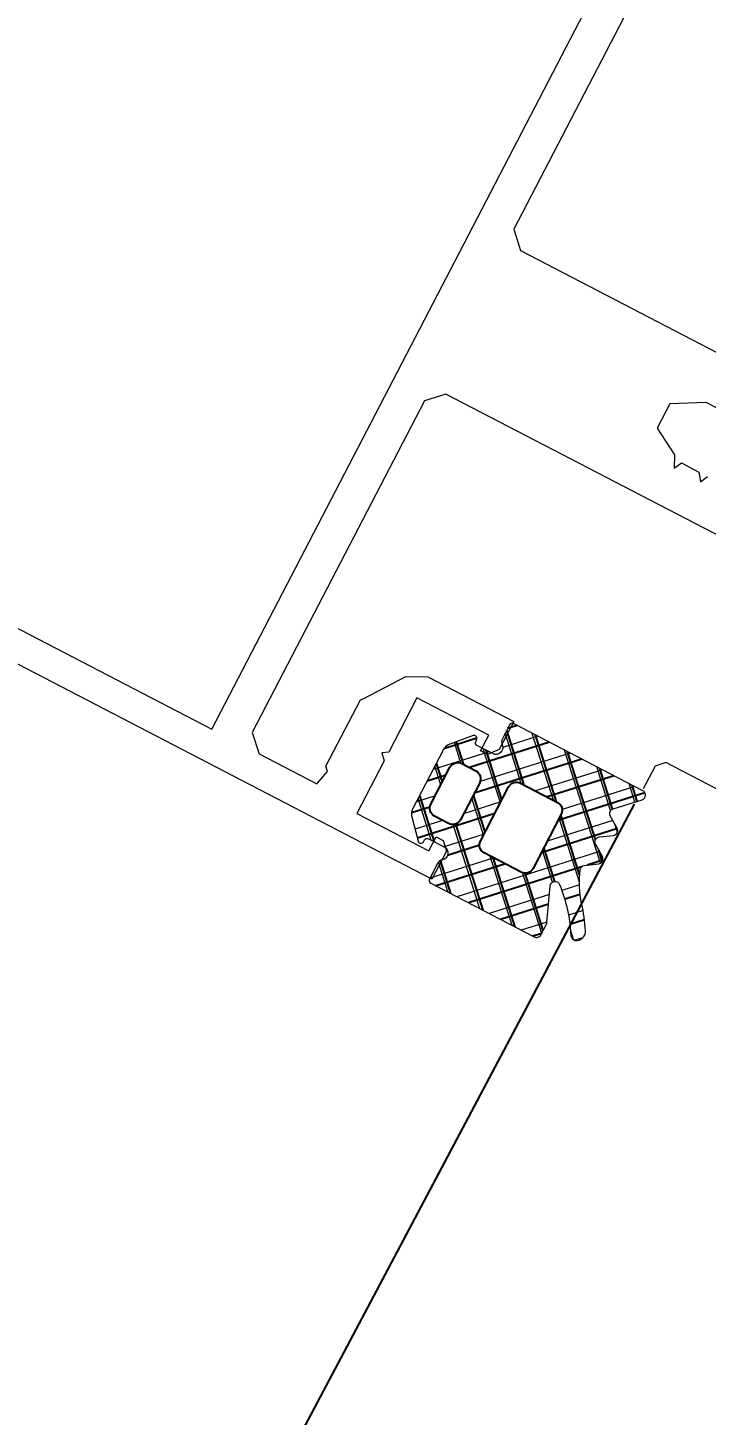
# Model space of a CAD drawing. Header units: millimetres. Extents: x -8417289 to 9420486, y 0 to 166066.
# Drawn here: x -188264.1 to -188222.2, y 112172 to 112257.7 of the extents above; entities that cross this region are included whole.
import ezdxf
from ezdxf import colors
from ezdxf.entities.mleader import LeaderData, LeaderLine
from ezdxf.math import Vec2, Vec3

# ---------------------------------------------------------------- set-up
doc = ezdxf.new("R2010")
doc.units = ezdxf.units.MM
doc.header["$MEASUREMENT"] = 0
doc.layers.get('0').update_dxf_attribs({"color": 250, "lineweight": 9})
for name, color, linetype, lineweight in [('_АР ТЕКСТ', 250, 'Continuous', 25), ('АР_Перегородки витражные', 152, 'Continuous', 13), ('АР_Подоконники', 163, 'Continuous', 9), ('АР_Размеры дверей', 15, 'Continuous', 0), ('АР_Сущ Несущая стена', 216, 'Continuous', 30)]:
    doc.layers.add(name, color=color, linetype=linetype, lineweight=lineweight)
for name, color, linetype in [('Тонкая', 7, 'Continuous'), ('ТХ_привязки ЭО', 96, 'Continuous'), ('ТХ_привязки_ВК', 174, 'Continuous')]:
    doc.layers.add(name, color=color, linetype=linetype)
doc.layers.add('ТХ_Задание КР', color=7, linetype='Continuous', true_color=0x9a5430)
doc.layers.get('АР_Размеры дверей').off()
doc.styles.add('ISOCPEUR', font='isocpeur.TTF')
doc.styles.add('ГОСТ 2.304', font='isocpeur.TTF', dxfattribs={"width": 0.7})

# ---------------------------------------------------------------- blocks, each defined once
blk = doc.blocks.new('_DotSmall')
at = {"color": 0, "linetype": 'ByBlock', "const_width": 0.5}
blk.add_lwpolyline([(-0.0625, 0, 1), (0.0625, 0, 1)], format="xyb", close=True, dxfattribs=at)
blk = doc.blocks.new('стойка витр.')
h = blk.add_hatch()
h.set_pattern_fill('ANSI37', scale=0.5, angle=-69.23283665521843)
h.set_pattern_definition([(335.7671633447816, (-69115.31625940584, 318510.9409690977), (0.6515825639889636, 1.447617495164233), []), (65.76716334478155, (-69115.31625940584, 318510.9409690977), (-1.447617495164233, 0.6515825639889636), [])])
edge = h.paths.add_edge_path()
edge.add_line((-7.614656875375658, -25.62993601259222), (-7.273265914729564, -26.53020796886267))
edge.add_arc((-7.672138333263274, -26.68151659366696), 0.4266069692434679, -30.765631391378577, 20.77378547182468, ccw=False)
edge.add_arc((-6.938850257283542, -27.11794408495156), 0.4267278803339729, 149.2463648056786, 290.7703475873838)
edge.add_line((-6.787522688187892, -27.51693863464607), (-5.761497533734655, -27.12786096686614))
edge.add_arc((-5.826270069284272, -26.95688741173914), 0.1828317202082013, 290.7489596719217, 380.7853669983573)
edge.add_line((-5.655337706935825, -26.89200624793739), (-5.698566115868744, -26.77800989551906))
edge.add_arc((-5.527559815348082, -26.71316091253391), 0.1828894349380834, 65.75635340077491, 200.7677215485159, ccw=False)
edge.add_line((-5.452462167653721, -26.54640093915077), (-3.994188920449233, -27.29736676610628))
edge.add_arc((-4.339684557994865, -27.83227055815794), 0.6367804192296694, 19.809448943918426, 57.14148607166612, ccw=False)
edge.add_line((-3.740585688123247, -27.61647007986176), (-2.270775810728082, -31.49246202532231))
edge.add_arc((-2.862326952422118, -31.72816639327794), 0.6367804192285443, -15.60715938413449, 21.72487774361298, ccw=False)
edge.add_line((-2.249025291763246, -31.89948590572749), (-2.842686385673005, -33.42856309223862))
edge.add_arc((-3.009474684396633, -33.35352837480535), 0.1828894349365558, 200.7666051236535, 335.7779732896313, ccw=False)
edge.add_line((-3.180482248484623, -33.41837402567035), (-3.223710657359334, -33.30437767335388))
edge.add_arc((-3.394684212462365, -33.36915020895407), 0.1828317202037067, 20.74895968940122, 110.7853670142414)
edge.add_line((-3.459565376309911, -33.19821784662781), (-4.485590530792251, -33.58729551440774))
edge.add_arc((-4.334307311281267, -33.98630688185023), 0.4267278803335083, 110.7639791032461, 252.2879618854569)
edge.add_arc((-4.593835025358378, -34.79921876089735), 0.4266069692128739, 20.760541213745626, 72.2999580801698, ccw=False)
edge.add_line((-4.194927641627146, -34.64800234186259), (-3.805871961842058, -35.67396951244882))
edge.add_arc((-3.976804324152614, -35.73885067632053), 0.1828317201976034, -69.25104032001241, 20.78536702306718, ccw=False)
edge.add_line((-3.912031788582681, -35.9098242314285), (-10.63804850899032, -38.46038830642647))
edge.add_arc((-10.76198657700206, -38.18099989774544), 0.3056444463879536, 200.8460379983515, 293.92230867425997, ccw=False)
edge.add_line((-11.04762355046114, -38.2897659172595), (-11.3069940036512, -37.6057878035499))
edge.add_arc((-11.02280217192234, -37.49789568213767), 0.3039830703908278, 175.7219656777917, 200.7890354028728, ccw=False)
edge.add_line((-11.32593828623067, -37.47521963119652), (-11.26283276302274, -35.23454482450325))
edge.add_arc((-11.5667631736687, -35.21197449929495), 0.3047673113958011, 355.7529257944983, 510.3971654946409)
edge.add_arc((-3.085478140807247, -39.81161386289363), 9.95296756819478, 151.493160172311, 169.5799937381118)
edge.add_arc((-13.27454869620142, -38.00608067109534), 0.4002801790508524, 282.30928711923883, 359.2250395672268, ccw=False)
edge.add_arc((-13.15914824141406, -37.79549114656839), 0.6024183835459826, 172.8865217206561, 267.13931994465963, ccw=False)
edge.add_arc((-2.924576102079248, -39.73891867786803), 11.01872594919693, 160.6453850739864, 169.4469810176308, ccw=False)
edge.add_arc((-19.07760885644255, -34.09585671602533), 6.091684827120307, 340.9199566399376, 360.7754221413588)
edge.add_arc((-13.29124725463213, -34.01305259408502), 0.3047655738143686, 359.9316076928689, 436.4302022680961)
edge.add_line((-13.21974018984474, -33.71679460741143), (-14.0766899229202, -33.52020163946145))
edge.add_arc((-14.00514734915965, -33.22393144415915), 0.3047857747414494, 145.1100748207506, 256.424251871352, ccw=False)
edge.add_line((-14.2551486332959, -33.04959347808472), (-13.74402617113083, -32.33421562775766))
edge.add_arc((-13.99402745527389, -32.1598776616858), 0.3047857747455562, 325.1100748218798, 436.4242518702226)
edge.add_line((-13.92248488150653, -31.86360746638093), (-14.7794566025841, -31.6669565144839))
edge.add_arc((-14.7079140287954, -31.37068631918638), 0.3047857747434108, 145.1100748199116, 256.4242518659954, ccw=False)
edge.add_line((-14.95791531293071, -31.19634835310717), (-14.44679285076563, -30.48097050278011))
edge.add_arc((-14.69684457899481, -30.30662212908397), 0.3048331054870662, 325.1138936033488, 425.7589859189499)
edge.add_line((-14.57168746687239, -30.0286672415823), (-16.28069433249766, -29.27720980550657))
edge.add_arc((-16.15556139849932, -28.99925320327871), 0.3048247429148342, 110.79403674408451, 245.7632621299588, ccw=False)
edge.add_line((-16.26377712844987, -28.71428394233226), (-7.850470401957864, -25.52388481301023))
edge.add_arc((-7.785589238115906, -25.69481717533219), 0.1828317201977073, 20.785366643697614, 110.7853670130821, ccw=False)
edge = h.paths.add_edge_path(flags=16)
edge.add_line((-3.343847721320344, -31.0696095920357), (-4.256775251385989, -28.66215553430811))
edge.add_arc((-4.763091039367282, -28.8541548874382), 0.5414973949720253, 20.7671633452251, 110.7671633452251)
edge.add_line((-4.955090392497368, -28.34783909945691), (-5.880512773175724, -28.69876731990371))
edge.add_arc((-5.68851342006019, -29.20508310789228), 0.5414973949736688, 110.7671633435124, 200.7671633435124)
edge.add_line((-6.194829208048759, -29.39708246100781), (-5.281901677954011, -31.8045365187354))
edge.add_arc((-4.775585889972717, -31.61253716560532), 0.5414973949720253, 200.7671633452251, 290.7671633452251)
edge.add_line((-4.583586536842631, -32.11885295358661), (-3.658164156164275, -31.76792473313981))
edge.add_arc((-3.850163509294362, -31.26160894516579), 0.541497394965222, 290.7671633454981, 380.7671633454981)
edge = h.paths.add_edge_path(flags=16)
edge.add_line((-6.665125275787432, -32.97088079506648), (-8.003619441966293, -29.4411776089255))
edge.add_arc((-8.509935229947587, -29.63317696205559), 0.5414973949720253, 20.7671633452251, 110.7671633452251)
edge.add_line((-8.701934583077673, -29.12686117407429), (-11.1093675273587, -30.03978069775621))
edge.add_arc((-10.91736817424317, -30.54609648574478), 0.5414973949736688, 110.7671633435124, 200.7671633435124)
edge.add_line((-11.42368396223173, -30.73809583886032), (-10.08518979602377, -34.2677990250013))
edge.add_arc((-9.578874008042476, -34.07579967187121), 0.5414973949720253, 200.7671633452251, 290.7671633452251)
edge.add_line((-9.38687465491239, -34.5821154598525), (-6.979441710631363, -33.66919593617058))
edge.add_arc((-7.171441063761449, -33.16288014819656), 0.541497394965222, 290.7671633454981, 380.7671633454981)
at = {"lineweight": 0, "ltscale": 100, "transparency": 33554687}
for points in [[(-12.4510803312005, 26.30097287951503), (-4.305940852005733, 4.821667629301373), (-4.8720624113339, 3.563811556159635), (-32.68827406296623, -6.984337978748954)], [(-18.0414320883574, -4.689984206808731), (-17.35739599072258, -4.430591765623831), (-15.14439867439796, -4.764904394331097), (-14.53915697429329, -6.360969294146344), (-15.78927863537683, -7.87813783652382), (-15.87193323494284, -8.691881148712127), (-16.27286156296032, -8.322294573416002), (-17.41288306971546, -8.754600650063367), (-17.58193650312023, -9.340329269682115), (-17.9828648311377, -8.97074269438599)], [(-29.14341260807123, -16.33238676948531), (-1.327200956468005, -5.784237234569446), (-0.06938087928574532, -6.350438765824947), (8.118987008783733, -27.94374036834779), (7.552865449426463, -29.20159644143132), (3.790811872313498, -30.62819989795389), (3.216969908826286, -29.80262791351561), (3.358505795680685, -29.48817839122057), (1.715760294842767, -25.15614305267809), (1.558535533695249, -25.08537510928727), (-0.902061547501944, -23.41060979175381), (-2.258247086545452, -23.27287612311193), (-7.844300284108613, -25.39115610946465), (-7.152623754285742, -27.21515572990756), (-6.480474312818842, -27.61228183979256), (-6.024430919787847, -27.43934621633525), (-6.413508587575052, -26.41332106186019), (-1.739484192192322, -24.64089033441996), (-0.3993375533900689, -28.17495120693638), (0.02910832117777318, -28.2732586849088), (-0.1831955090747215, -28.74493296838773), (1.113700732850702, -32.16493950470613), (-3.560323662532028, -33.93737023214635), (-3.906150933442404, -33.02539941386931), (-4.3621943264734, -33.19833503732661), (-4.645266100153094, -33.82723408192396), (-3.953589570330223, -35.65123370236688), (88.61521743849153, -0.5483364844694734)], [(-56.0608929025766, -41.98018508909445), (-55.7778211288678, -41.3512860444971), (-17.47126860445132, -26.8251079561378), (-16.84236955983215, -27.10817972981749), (-16.28037825660431, -28.59019029343472)]]:
    blk.add_lwpolyline(points, dxfattribs=at)
blk.add_lwpolyline([(63.8117502759269, 56.26367979055794), (85.07351613373612, 0.1949089383633691), (10.63088292890461, -28.03438542609365), (-10.63088292890461, 28.03438542610093)], close=True, dxfattribs=at)
at = {"color": 7, "lineweight": 0, "ltscale": 100, "transparency": 33554687}
blk.add_lwpolyline([(-7.614656875375658, -25.62993601259222), (-7.273265914729564, -26.53020796886267, -0.2287523810762611), (-7.305569090007339, -26.89973780277796, 0.7101639231358212), (-6.787522688187892, -27.51693863464607), (-5.761497533734655, -27.12786096686614, 0.4143996870914876), (-5.655337706935825, -26.89200624793739), (-5.698566115868744, -26.77800989551906, -0.6682503890445888), (-5.452462167653721, -26.54640093915077), (-3.994188920449233, -27.29736676610628, -0.1643479059441302), (-3.740585688123247, -27.61647007986176), (-2.270775810728082, -31.49246202532231, -0.1643479059441302), (-2.249025291763246, -31.89948590572749), (-2.842686385673005, -33.42856309223862, -0.6682503891596868), (-3.180482248484623, -33.41837402567035), (-3.223710657359334, -33.30437767335388, 0.4143996870833266), (-3.459565376309911, -33.19821784662781), (-4.485590530792251, -33.58729551440774, 0.7101639231391418), (-4.464132105349563, -34.39280682858953, -0.2287523810910513), (-4.194927641627146, -34.64800234186259), (-3.805871961842058, -35.67396951244882, -0.4143996871765861), (-3.912031788582681, -35.9098242314285), (-10.63804850899032, -38.46038830642647, -0.4300281847644905), (-11.04762355046114, -38.2897659172595), (-11.3069940036512, -37.6057878035499, -0.1098139781175365), (-11.32593828623067, -37.47521963119652), (-11.26283276302274, -35.23454482450325, 0.8000358277039689), (-11.83174935798161, -35.06142405519495, 0.07908294790216032), (-12.87430513065192, -38.01149454006372, -0.3488032577412263), (-13.18921346374555, -38.39715882165183, -0.4361245879823007), (-13.75692971088574, -37.72089072036033, -0.03842309887939363), (-13.32058396766661, -36.08715992321959, 0.08685322061285544), (-12.98648189794039, -34.01341638380836, 0.3467629046601076), (-13.21974018984474, -33.71679460741143), (-14.0766899229202, -33.52020163946145, -0.5278770357902526), (-14.2551486332959, -33.04959347808472), (-13.74402617113083, -32.33421562775766, 0.5278770357776507), (-13.92248488150653, -31.86360746638093), (-14.7794566025841, -31.6669565144839, -0.5278770357650493), (-14.95791531293071, -31.19634835310717), (-14.44679285076563, -30.48097050278011, 0.4697389635461835), (-14.57168746687239, -30.0286672415823), (-16.28069433249766, -29.27720980550657, -0.667984424932516), (-16.26377712844987, -28.71428394233226), (-7.850470401957864, -25.52388481301023, -0.4142135642613711)], format="xyb", close=True, dxfattribs=at)
at = {"color": 7}
for points in [[(-6.665125275787432, -32.97088079506648), (-8.003619441966293, -29.4411776089255, 0.414213562373095), (-8.701934583077673, -29.12686117407429), (-11.1093675273587, -30.03978069775621, 0.414213562373095), (-11.42368396223173, -30.73809583886032), (-10.08518979602377, -34.2677990250013, 0.414213562373095), (-9.38687465491239, -34.5821154598525), (-6.979441710631363, -33.66919593617058, 0.414213562373095)], [(-3.343847721320344, -31.0696095920357), (-4.256775251385989, -28.66215553430811, 0.414213562373095), (-4.955090392497368, -28.34783909945691), (-5.880512773175724, -28.69876731990371, 0.414213562373095), (-6.194829208048759, -29.39708246100781), (-5.281901677954011, -31.8045365187354, 0.414213562373095), (-4.583586536842631, -32.11885295358661), (-3.658164156164275, -31.76792473313981, 0.414213562373095)]]:
    blk.add_lwpolyline(points, format="xyb", close=True, dxfattribs=at)
blk = doc.blocks.new('A$Cf7573d2c')
h = blk.add_hatch()
h.set_pattern_fill('ANSI37', color=5, scale=0.4999999999999999, angle=11.05056813833426)
h.set_pattern_definition([(56.05056813833426, (-325577.5326109263, -14427.20117750167), (-1.316880116997287, 0.8865568269756945), []), (146.0505681383342, (-325577.5326109263, -14427.20117750167), (-0.8865568269756945, -1.316880116997287), [])])
edge = h.paths.add_edge_path()
edge.add_line((53.15568665240426, -71.84455999218335), (54.10066208685748, -71.66000969718152))
edge.add_arc((54.18248049125657, -72.07869723569522), 0.4266069692410905, 49.51777340105292, 101.05719026425612, ccw=False)
edge.add_arc((54.73640786875238, -71.42958644543106), 0.4267278803678288, 229.5297695967836, 371.0537523784885)
edge.add_line((55.15521898376755, -71.34776998117741), (54.94489004521165, -70.27079700716422))
edge.add_arc((54.76543719321895, -70.30578431646067), 0.1828317201694488, 11.03236445595228, 101.0687717823854)
edge.add_line((54.7303358616773, -70.12635373260127), (54.61067896033637, -70.14972229399427))
edge.add_arc((54.57562182683224, -69.97022426391564), 0.1828894349371679, 146.0397581948859, 281.0511263426278, ccw=False)
edge.add_line((54.42392868350726, -69.86805902677588), (55.41024150652811, -68.55744941602461))
edge.add_arc((55.87916092157176, -68.98826710893277), 0.6367804192400961, 100.09285373580963, 137.4248908635569, ccw=False)
edge.add_line((55.7675690172473, -68.36134083797515), (59.83602538472041, -67.56678597940481))
edge.add_arc((59.96850951681367, -68.18963207348673), 0.6367804191160473, 64.67624540846452, 102.00828253621182, ccw=False)
edge.add_line((60.24088129645679, -67.61404288333142), (61.64782822388224, -68.45725749440317))
edge.add_arc((61.54572023362346, -68.6089891777656), 0.1828894349345614, -78.94999008860498, 56.06137807737059, ccw=False)
edge.add_line((61.58077386952937, -68.78848789090989), (61.46111696830485, -68.81185645227379))
edge.add_arc((61.49610427769884, -68.9913093042758), 0.1828317201972567, 101.0323644853947, 191.0687718102334)
edge.add_line((61.31667369382922, -69.02641063591), (61.5270026322687, -70.10338360995229))
edge.add_arc((61.94582283864131, -70.02161369747758), 0.4267278803313772, 191.0473838963396, 332.5713666785517)
edge.add_arc((62.70327143611815, -70.41461748833981), 0.4266069692042858, 101.04394600933591, 152.5833628757599, ccw=False)
edge.add_line((62.62154981598724, -69.99591104824503), (63.69846192700788, -69.78559399610094))
edge.add_arc((63.73356325865052, -69.96502457996553), 0.1828317201939337, 11.032364470050595, 101.06877181313263, ccw=False)
edge.add_line((63.91301611065865, -69.93003727062023), (65.29180877562612, -76.99003789461858))
edge.add_arc((64.99551066640528, -77.06504428161418), 0.3056444464046082, -78.87055721437832, 14.2057134615319, ccw=False)
edge.add_line((65.05450805288274, -77.3649406570621), (64.33656664565206, -77.50515202515817))
edge.add_arc((64.27818671723436, -77.20682755241624), 0.3039830703818922, 256.0053704728485, 281.07244019792967, ccw=False)
edge.add_line((64.2046742036473, -77.50178791827057), (62.00679334101733, -77.0614180622797))
edge.add_arc((61.93325097918449, -77.35717917385819), 0.3047673114133029, 76.03633058298668, 230.6805702831305)
edge.add_arc((67.89833459834982, -69.77386489183748), 9.952967568197614, 231.7765649659958, 249.8633985317965)
edge.add_arc((64.39904336975559, -79.51204078812538), 0.4002801790500968, 2.592691911632528, 79.50844435962068, ccw=False)
edge.add_arc((64.21095152774018, -79.36275357584572), 0.6024183835098907, 253.1699265163699, 347.42272474037384, ccw=False)
edge.add_arc((67.8538384741732, -69.6030019325488), 11.01872594909504, 240.92878986685412, 249.7303858104985, ccw=False)
edge.add_arc((59.56550229921984, -84.57190633206682), 6.091684827287554, 61.20336143423747, 81.05882693565867)
edge.add_arc((60.46047847562673, -78.85457699437922), 0.304765573773833, 80.21501248920164, 156.7136070644281)
edge.add_line((60.18053901626263, -78.73409482122224), (59.84213466581423, -79.54557133703202))
edge.add_arc((59.56218916597427, -79.42505210376291), 0.3047857747146659, 225.3934796143645, 336.7076566649676, ccw=False)
edge.add_line((59.34815820830408, -79.64204315801908), (58.72930734895635, -79.01751513300405))
edge.add_arc((58.51527639129254, -79.23450618727465), 0.3047857747204647, 45.39347961712065, 156.7076566654629)
edge.add_line((58.23533089144621, -79.11398695400567), (57.89686567790341, -79.92547535613994))
edge.add_arc((57.61692017800742, -79.8049561228095), 0.3047857747903789, 225.3934796124579, 336.70765665854196, ccw=False)
edge.add_line((57.40288922027685, -80.02194717711245), (56.78403836104553, -79.39741915209743))
edge.add_arc((56.56998863134884, -79.6144581702775), 0.3048331054787136, 45.39729839756555, 146.0423907131674)
edge.add_line((56.31714448623825, -79.44418468297226), (55.28802957176231, -81.0018480734143))
edge.add_arc((55.03517965588581, -80.83159812799333), 0.3048247428844842, 191.0774415371329, 326.04666692300657, ccw=False)
edge.add_line((54.73603428946808, -80.89016581213218), (53.01135739893652, -72.0590919078968))
edge.add_arc((53.19078798283557, -72.02399057630869), 0.1828317202172855, 101.06877142490288, 191.0687717942894, ccw=False)
edge = h.paths.add_edge_path(flags=16)
edge.add_line((59.23813135258388, -68.55309740688244), (56.71113389532547, -69.04661089844012))
edge.add_arc((56.81492556333978, -69.57806806363078), 0.5414973949906723, 101.0505681359266, 191.0505681359267)
edge.add_line((56.28346839814913, -69.68185973164509), (56.47317437781021, -70.65323444815294))
edge.add_arc((57.00463154293539, -70.54944278017501), 0.5414973949194297, 191.0505681334767, 281.0505681334768)
edge.add_line((57.10842321091332, -71.08089994530019), (59.63542066817172, -70.58738645372796))
edge.add_arc((59.53162900015741, -70.0559292885373), 0.5414973949906723, 281.0505681359267, 371.0505681359267)
edge.add_line((60.06308616534807, -69.95213762052299), (59.8733801858034, -68.98076290400058))
edge.add_arc((59.34192302063457, -69.08455457205127), 0.5414973949762222, 11.05056814014731, 101.0505681401473)
edge = h.paths.add_edge_path(flags=16)
edge.add_line((60.55157991347369, -72.1476167988294), (56.84660745610017, -72.87118456036842))
edge.add_arc((56.95039912417269, -73.40264172550087), 0.5414973949447008, 101.0505681431519, 191.0505681431519)
edge.add_line((56.41894195904024, -73.50643339357339), (56.91245112242177, -76.03340868896339))
edge.add_arc((57.44390828760515, -75.92961702092725), 0.541497394987715, 191.050568138341, 281.050568138341)
edge.add_line((57.54769995564129, -76.46107418611064), (61.25267241301481, -75.73750642454252))
edge.add_arc((61.14888074494229, -75.20604925941007), 0.5414973949447008, 281.0505681431519, 371.0505681431519)
edge.add_line((61.68033791007474, -75.10225759133755), (61.18682874669321, -72.57528229594755))
edge.add_arc((60.65537158152438, -72.67907396399823), 0.5414973949762222, 11.05056814014731, 101.0505681401473)
at = {"color": 5, "lineweight": 0, "ltscale": 100, "transparency": 33554687}
for points in [[(1.153479301603511, -67.84697061266343), (23.69935076951515, -63.44384321071266), (24.84361533320043, -64.21413804324402), (30.5457701429259, -93.41157833833131)], [(30.75634862179868, -78.58762151958945), (30.61612536734901, -77.8696192491625), (31.31914049666375, -75.74479177764442), (32.99445883987937, -75.41760814606096), (34.2788739084499, -76.90585627224937), (35.06699374923483, -77.12466458456765), (34.63504240394104, -77.45746451872401), (34.86873990378808, -78.65409439397627), (35.41753405577037, -78.91957896586973), (34.98558271059301, -79.25237890004064)], [(40.35800122097135, -91.49528498963627), (34.65584641124588, -62.29784469456354), (35.42621399322525, -61.15362910773547), (58.09174236247782, -56.72713314443536), (59.23600692604668, -57.49742797698127), (60.00720510957763, -61.44628830635338), (59.09662615950219, -61.87256248592166), (58.81057523435447, -61.67998580618587), (54.2634303990053, -62.56802679647808), (54.16714205907192, -62.71105225903739), (52.10111491696443, -64.85369285246998), (51.73646704759449, -66.1671774207789), (52.88157409906853, -72.03060903266305), (54.79614538163878, -71.65670016474905), (55.30101650545839, -71.06121786679432), (55.20753037370741, -70.58252939883096), (54.13055739959236, -70.79285833732865), (53.17241072526667, -65.88674279826228), (56.88195725227706, -65.16228173740092), (57.05116537061986, -64.75657391108689), (57.48024175828323, -65.04543893066875), (61.07007052085828, -64.34435831751034), (62.02821719518397, -69.25047385657672), (61.07096198550425, -69.43742234735691), (61.16444811725523, -69.91611081532028), (61.73654996755067, -70.30126417477732), (63.65112125000451, -69.92735530684877), (44.67507682216819, 27.23800458030018)], [(61.09487798134796, -122.3553278650652), (60.52277613105252, -121.9701745055936), (52.67016501864418, -81.76148993524839), (53.05531837814488, -81.18938808498206), (54.61091895704158, -80.88558490110154)]]:
    blk.add_lwpolyline(points, dxfattribs=at)
blk.add_lwpolyline([(-15.50815186044201, 12.37879323330708), (43.34474334609695, 23.8725514558173), (58.60503199696541, -54.26656991802156), (-0.247863209573552, -65.76032814054633)], close=True, dxfattribs=at)
blk.add_lwpolyline([(53.15568665240426, -71.84455999218335), (54.10066208685748, -71.66000969718152, -0.2287523810762611), (54.45943891291972, -71.75421682199521, 0.7101639231358212), (55.15521898376755, -71.34776998117741), (54.94489004521165, -70.27079700716422, 0.4143996870914876), (54.7303358616773, -70.12635373260127), (54.61067896033637, -70.14972229399427, -0.6682503890445888), (54.42392868350726, -69.86805902677588), (55.41024150652811, -68.55744941602461, -0.1643479059441302), (55.7675690172473, -68.36134083797515), (59.83602538472041, -67.56678597940481, -0.1643479059441302), (60.24088129645679, -67.61404288333142), (61.64782822388224, -68.45725749440317, -0.6682503891596868), (61.58077386952937, -68.78848789090989), (61.46111696830485, -68.81185645227379, 0.4143996870833266), (61.31667369382922, -69.02641063591), (61.5270026322687, -70.10338360995229, 0.7101639231391418), (62.32458022865467, -70.21818308309594, -0.2287523810910513), (62.62154981598724, -69.99591104824503), (63.69846192700788, -69.78559399610094, -0.4143996871765861), (63.91301611065865, -69.93003727062023), (65.29180877562612, -76.99003789461858, -0.4300281847644905), (65.05450805288274, -77.3649406570621), (64.33656664565206, -77.50515202515817, -0.1098139781175365), (64.2046742036473, -77.50178791827057), (62.00679334101733, -77.0614180622797, 0.8000358277039689), (61.74013722792733, -77.5929549003049, 0.07908294790216032), (64.47193063155282, -79.11845259113761, -0.3488032577412263), (64.79891380108893, -79.49393388652243, -0.4361245879823007), (64.03653078118805, -79.93936896929517, -0.03842309887939363), (62.49988066009246, -79.23355006161728, 0.08685322061285544), (60.51227378088515, -78.554245009218, 0.3467629046601076), (60.18053901626263, -78.73409482122224), (59.84213466581423, -79.54557133703202, -0.5278770357902526), (59.34815820830408, -79.64204315801908), (58.72930734895635, -79.01751513300405, 0.5278770357776507), (58.23533089144621, -79.11398695400567), (57.89686567790341, -79.92547535613994, -0.5278770357650493), (57.40288922027685, -80.02194717711245), (56.78403836104553, -79.39741915209743, 0.4697389635461835), (56.31714448623825, -79.44418468297226), (55.28802957176231, -81.0018480734143, -0.667984424932516), (54.73603428946808, -80.89016581213218), (53.01135739893652, -72.0590919078968, -0.4142135642613711)], format="xyb", close=True, dxfattribs=at)
at = {"color": 5}
for points in [[(59.23813135258388, -68.55309740688244), (56.71113389532547, -69.04661089844012, 0.414213562373095), (56.28346839814913, -69.68185973164509), (56.47317437781021, -70.65323444815294, 0.414213562373095), (57.10842321091332, -71.08089994530019), (59.63542066817172, -70.58738645372796, 0.414213562373095), (60.06308616534807, -69.95213762052299), (59.8733801858034, -68.98076290400058, 0.414213562373095)], [(60.55157991347369, -72.1476167988294), (56.84660745610017, -72.87118456036842, 0.414213562373095), (56.41894195904024, -73.50643339357339), (56.91245112242177, -76.03340868896339, 0.414213562373095), (57.54769995564129, -76.46107418611064), (61.25267241301481, -75.73750642454252, 0.414213562373095), (61.68033791007474, -75.10225759133755), (61.18682874669321, -72.57528229594755, 0.414213562373095)]]:
    blk.add_lwpolyline(points, format="xyb", close=True, dxfattribs=at)
at = {"layer": 'АР_Перегородки витражные', "rotation": 80.28340479355269}
blk.add_blockref('стойка витр.', (29.17858439369593, -60.01344902928395), dxfattribs=at)
blk = doc.blocks.new('A$Cd39b9c29')
at = {"color": 5, "ltscale": 150}
blk.add_line((4761.678311984055, -2780.82130629092), (6027.145115525229, -383.344117126253), dxfattribs=at)
at = {"color": 241, "ltscale": 100, "true_color": 0xf7abae, "xscale": -1, "rotation": 73.7076753199286}
blk.add_blockref('A$Cf7573d2c', (5965.36602818151, -307.2723836366495), dxfattribs=at)
blk = doc.blocks.new('A$Cec9b444d')
at = {"layer": 'Тонкая', "ltscale": 100, "rotation": 359.8999999999999}
blk.add_blockref('A$Cd39b9c29', (-19.13216614062549, 2.909131854816223), dxfattribs=at)
blk = doc.blocks.new('_None')
blk = doc.blocks.new('_Dot')
at = {"color": 0, "linetype": 'ByBlock', "lineweight": -2}
blk.add_line((-0.5, 0), (-1, 0), dxfattribs=at)
at = {"color": 0, "linetype": 'ByBlock', "const_width": 0.5}
blk.add_lwpolyline([(-0.25, 0, 1), (0.25, 0, 1)], format="xyb", close=True, dxfattribs=at)

msp = doc.modelspace()

# ---------------------------------------------------------------- linework, layer by layer
at = {"layer": 'АР_Подоконники', "ltscale": 100}
msp.add_arc((-197115.7542506705, 115490.9179209339), 8940.172386791677, 271.6912536695478, 356.3290814001832, dxfattribs=at)
at = {"layer": 'АР_Сущ Несущая стена', "lineweight": 18, "ltscale": 100}
for centre, radius, start, end in [((-197116.3547424845, 115484.5892881857), 9778.654617052323, 272.5925479651556, 356.6353913736798), ((-197124.0221649795, 115502.5789153872), 9144.28346907419, 272.8206375183279, 356.2887310665694)]:
    msp.add_arc(centre, radius, start, end, dxfattribs=at)

# ---------------------------------------------------------------- block references
at = {"layer": 'АР_Размеры дверей', "ltscale": 100}
msp.add_blockref('A$Cec9b444d', (-194233.915110983, 112600.6824583525), dxfattribs=at)

# ---------------------------------------------------------------- leaders
at = {"layer": '_АР ТЕКСТ'}
ml = msp.add_multileader_mtext('Standard', dxfattribs=at)
ml.set_content('{\\W0.8;-2,550}', color=256, style='ISOCPEUR')
ml.set_leader_properties(color=256, linetype='Continuous', lineweight=-1)
ml.set_arrow_properties(name='DOTSMALL')
ml.build(insert=Vec2(0, 0))
ml.multileader.update_dxf_attribs({"has_text_frame": 1, "text_left_attachment_type": 4, "text_right_attachment_type": 4, "dogleg_length": 100, "arrow_head_size": 180})
ctx = ml.context
ctx.base_point, ctx.char_height, ctx.arrow_head_size, ctx.landing_gap_size, ctx.plane_origin = Vec3(-302775.822290387, 123943.2638625839, -1.961751612303354), 250, 180, 50, Vec3(-302295.4889269536, 121699.245469789, -1.961751612303354)
ctx.left_attachment, ctx.right_attachment = 4, 4
notes = []
notes.append((ctx, [(0, (0, 0, 0), (0, 0), (1, 0), 1, [])]))
ctx.mtext.insert, ctx.mtext.width, ctx.mtext.defined_height, ctx.mtext.line_spacing_style, ctx.mtext.flow_direction = Vec3(-302725.822290387, 124276.5971959173, -1.961751612303354), 801.0864057841361, 330.709552927064, 2, 5
ml = msp.add_multileader_mtext('Standard', dxfattribs=at)
ml.set_content('{\\W0.8;-2,550}', color=256, style='ISOCPEUR')
ml.set_leader_properties(color=256, linetype='Continuous', lineweight=-1)
ml.set_arrow_properties(name='DOTSMALL')
ml.build(insert=Vec2(0, 0))
ml.multileader.update_dxf_attribs({"has_text_frame": 1, "text_left_attachment_type": 4, "text_right_attachment_type": 4, "dogleg_length": 100, "arrow_head_size": 180})
ctx = ml.context
ctx.base_point, ctx.char_height, ctx.arrow_head_size, ctx.landing_gap_size, ctx.plane_origin = Vec3(-314736.0148765142, 120073.2763382189, -1.961751612303354), 250, 180, 50, Vec3(-314255.6815130808, 117829.2579454239, -1.961751612303354)
ctx.left_attachment, ctx.right_attachment = 4, 4
notes.append((ctx, [(0, (0, 0, 0), (0, 0), (1, 0), 1, [])]))
ctx.mtext.insert, ctx.mtext.width, ctx.mtext.defined_height, ctx.mtext.line_spacing_style, ctx.mtext.flow_direction = Vec3(-314686.0148765142, 120406.6096715522, -1.961751612303354), 801.0864057841361, 330.709552927064, 2, 5
at = {"layer": 'ТХ_Задание КР', "color": 1, "ltscale": 100}
ml = msp.add_multileader_mtext('Standard', dxfattribs=at)
ml.set_content('\\pxsm1,qc;{\\C1;Зона усиления для настенного крепления стоек волейбольных на высоте от 0,5 до 3,0 м от УЧП}', color=7, style='ГОСТ 2.304')
ml.set_leader_properties(color=256, lineweight=25)
ml.build(insert=Vec2(0, 0))
ml.multileader.update_dxf_attribs({"text_left_attachment_type": 6, "text_right_attachment_type": 6, "dogleg_length": 150, "arrow_head_size": 225, "scale": 75})
ctx = ml.context
ctx.base_point, ctx.scale, ctx.char_height, ctx.arrow_head_size, ctx.landing_gap_size, ctx.plane_origin = Vec3(-168559.8298629019, 110283.0367589728), 75, 187.5, 225, 150, Vec3(-128258.1661100042, 94949.75131302682)
ctx.left_attachment, ctx.right_attachment, ctx.text_align_type = 6, 6, 1
notes.append((ctx, [(0, (1, 1, 0), (-168709.8298629019, 110283.0367589728), (1, 0), 150, [(1, [(-170258.9146127089, 115850.638063036)], 0, [])])]))
ctx.mtext.insert, ctx.mtext.width, ctx.mtext.defined_height, ctx.mtext.alignment, ctx.mtext.line_spacing_factor, ctx.mtext.flow_direction = Vec3(-166162.6652476453, 110508.0367589728), 4494.3292305132, 2263.282723931537, 2, 0.8, 5
ml = msp.add_multileader_mtext('Standard', dxfattribs=at)
ml.set_content('\\pxsm1,qc;{\\C1;Зона усиления для настенного крепления табло электронного на высоте 5,0м от УЧП}', color=7, style='ГОСТ 2.304')
ml.set_leader_properties(color=256, lineweight=25)
ml.build(insert=Vec2(0, 0))
ml.multileader.update_dxf_attribs({"text_left_attachment_type": 6, "text_right_attachment_type": 6, "dogleg_length": 150, "arrow_head_size": 225, "scale": 75})
ctx = ml.context
ctx.base_point, ctx.scale, ctx.char_height, ctx.arrow_head_size, ctx.landing_gap_size, ctx.plane_origin = Vec3(-169022.7920769965, 108470.9103196533), 75, 187.5, 225, 150, Vec3(-123635.7946177102, 93017.54080780555)
ctx.left_attachment, ctx.right_attachment, ctx.text_align_type = 6, 6, 1
notes.append((ctx, [(0, (1, 1, 0), (-169172.7920769965, 108470.9103196533), (1, 0), 150, [(1, [(-170593.5767180584, 115796.7638980248)], 0, [])])]))
ctx.mtext.insert, ctx.mtext.width, ctx.mtext.defined_height, ctx.mtext.alignment, ctx.mtext.line_spacing_factor, ctx.mtext.flow_direction = Vec3(-166625.6274617399, 108714.6603196533), 4494.3292305132, 2263.282723931537, 2, 0.8, 5
at = {"layer": 'ТХ_привязки ЭО'}
ml = msp.add_multileader_mtext('Standard', dxfattribs=at)
ml.set_content('\\A1;{\\fArial|b0|i0|c204|p34;Кабель из стены на Н-1200 \\A0;мм от УЧП\\A1; (\\fArial|b0|i0|c0|p34;L-1\\fArial|b0|i0|c204|p34;,0м)\\Pдля подкл. электросушителя для рук \\A0;(поз. У240):\\P- 1,0 кВт/220В/1Ф}', color=256, style='ISOCPEUR')
ml.set_leader_properties()
ml.set_arrow_properties(name='NONE')
ml.build(insert=Vec2(0, 0))
ml.multileader.update_dxf_attribs({"text_left_attachment_type": 6, "text_right_attachment_type": 6, "dogleg_length": 0.36})
ctx = ml.context
ctx.base_point, ctx.char_height, ctx.landing_gap_size, ctx.plane_origin = Vec3(-184426.6275398657, 110958.4589965534, 196.8315400125672), 200, 0, Vec3(-210059.7537417857, 105669.1129554624, 196.8315400125672)
ctx.left_attachment, ctx.right_attachment = 6, 6
notes.append((ctx, [(0, (1, 1, 0), (-184426.9875398657, 110958.4589965534, 196.8315400125672), (1, 0), 0.36, [(5, [(-193903.9146120228, 124575.6380630359, 196.8315400125672), (-190578.4270764709, 120133.3090615378, 196.8315400125672)], 0, [])])]))
ctx.mtext.insert, ctx.mtext.width, ctx.mtext.flow_direction = Vec3(-184426.6275398657, 111198.4589965534, 196.8315400125672), 6437.977942073427, 5
ml = msp.add_multileader_mtext('Standard', dxfattribs=at)
ml.set_content('\\A1;{\\fArial|b0|i0|c204|p34;Кабель из стены на Н-1200 \\A0;мм от УЧП\\A1; (\\fArial|b0|i0|c0|p34;L-1\\fArial|b0|i0|c204|p34;,0м)\\Pдля подкл. электросушителя для рук \\A0;(поз. У240):\\P- 1,0 кВт/220В/1Ф}', color=256, style='ISOCPEUR')
ml.set_leader_properties()
ml.set_arrow_properties(name='NONE')
ml.build(insert=Vec2(0, 0))
ml.multileader.update_dxf_attribs({"text_left_attachment_type": 6, "text_right_attachment_type": 6, "dogleg_length": 0.36})
ctx = ml.context
ctx.base_point, ctx.char_height, ctx.landing_gap_size, ctx.plane_origin = Vec3(-184514.5, 107319, 196.8315400125672), 200, 0, Vec3(-210059.7537417857, 104422.6526754235, 196.8315400125672)
ctx.left_attachment, ctx.right_attachment = 6, 6
notes.append((ctx, [(0, (1, 1, 0), (-184514.86, 107319, 196.8315400125672), (1, 0), 0.36, [(3, [(-197213.9146120227, 120104.3604835001, 196.8315400125672)], 0, [])])]))
ctx.mtext.insert, ctx.mtext.width, ctx.mtext.flow_direction = Vec3(-184514.5, 107559, 196.8315400125672), 6437.977942073427, 5
ml = msp.add_multileader_mtext('Standard', dxfattribs=at)
ml.set_content('{\\fArial|b0|i0|c204|p34;Розетка на Н-1800мм от УЧП\\Pдля подкл. доп. оборудования:\\P- 1х0.5кВт/220В/1Ф}', color=256, style='ISOCPEUR')
ml.set_leader_properties()
ml.set_arrow_properties(name='NONE')
ml.build(insert=Vec2(0, 0))
ml.multileader.update_dxf_attribs({"text_left_attachment_type": 6, "text_right_attachment_type": 6, "dogleg_length": 0.36})
ctx = ml.context
ctx.base_point, ctx.char_height, ctx.plane_origin = Vec3(-184484.8840237493, 112167.7497420604, 196.8315400125672), 200, Vec3(-171418.3433073902, 109069.8105759756, 196.8315400125672)
ctx.left_attachment, ctx.right_attachment = 6, 6
notes.append((ctx, [(0, (1, 1, 0), (-184485.2440237493, 112167.7497420604, 196.8315400125672), (1, 0), 0.36, [(0, [(-188849.677723424, 118400.6774071056, 196.8315400125672)], 0, [])])]))
ctx.mtext.insert, ctx.mtext.width, ctx.mtext.flow_direction = Vec3(-184482.8840237493, 112407.7497420604, 196.8315400125672), 7036.069990096614, 5
ml = msp.add_multileader_mtext('Standard', dxfattribs=at)
ml.set_content('\\A1;{\\fArial|b0|i0|c204|p34;Кабель из стены на Н-1200 \\A0;мм от УЧП\\A1; (\\fArial|b0|i0|c0|p34;L-1\\fArial|b0|i0|c204|p34;,0м)\\Pдля подкл. электросушителя для рук \\A0;(поз. У240):\\P- 1,0 кВт/220В/1Ф}', color=256, style='ISOCPEUR')
ml.set_leader_properties()
ml.set_arrow_properties(name='NONE')
ml.build(insert=Vec2(0, 0))
ml.multileader.update_dxf_attribs({"text_left_attachment_type": 6, "text_right_attachment_type": 6, "dogleg_length": 0.36})
ctx = ml.context
ctx.base_point, ctx.char_height, ctx.landing_gap_size, ctx.plane_origin = Vec3(-184492.5, 106200, 196.8315400125672), 200, 0, Vec3(-210059.7537417857, 101783.4018863586, 196.8315400125672)
ctx.left_attachment, ctx.right_attachment = 6, 6
notes.append((ctx, [(0, (1, 1, 0), (-184492.86, 106200, 196.8315400125672), (1, 0), 0.36, [(3, [(-200033.914612023, 112600.6380630359, 196.8315400125672), (-199947.7190562301, 110550.8937897277, 196.8315400125672), (-200204.045045283, 118319.4951357523, 196.8315400125672), (-199643.9145311519, 118325.6380630362, 196.8315400125672)], 0, [])])]))
ctx.mtext.insert, ctx.mtext.width, ctx.mtext.flow_direction = Vec3(-184492.5, 106440, 196.8315400125672), 6437.977942073427, 5
ml = msp.add_multileader_mtext('Standard', dxfattribs=at)
ml.set_content('{\\fArial|b0|i0|c204|p34;Блок розеток на Н-1800мм от УЧП\\Pдля подкл. доп. оборудования:\\P- 2х0.5кВт/220В/1Ф}', color=256, style='ISOCPEUR')
ml.set_leader_properties()
ml.set_arrow_properties(name='NONE')
ml.build(insert=Vec2(0, 0))
ml.multileader.update_dxf_attribs({"text_left_attachment_type": 6, "text_right_attachment_type": 6, "dogleg_length": 0.36})
ctx = ml.context
ctx.base_point, ctx.char_height, ctx.plane_origin = Vec3(-184484.8840237493, 109762.2497420604, 196.8315400125672), 200, Vec3(-171418.3433073902, 106664.3105759756, 196.8315400125672)
ctx.left_attachment, ctx.right_attachment = 6, 6
notes.append((ctx, [(0, (1, 1, 0), (-184485.2440237493, 109762.2497420604, 196.8315400125672), (1, 0), 0.36, [(0, [(-193371.4040940125, 118275.6515845885, 196.8315400125672)], 0, [])])]))
ctx.mtext.insert, ctx.mtext.width, ctx.mtext.flow_direction = Vec3(-184482.8840237493, 110002.2497420604, 196.8315400125672), 7036.069990096614, 5
at = {"layer": 'ТХ_привязки_ВК'}
ml = msp.add_multileader_mtext('Standard', dxfattribs=at)
ml.set_content('{\\fArial|b0|i0|c204|p34;Вентиль подвода хол. воды dy-15,\\A1;\\fArial|b0|i0|c0|p34;\\P\\pt3;\\A0;\\fArial|b0|i0|c204|p34;Выпуск канализации dy-50\\A1;\\fArial|b0|i0|c0|p34;\\P\\fArial|b0|i0|c204|p34;для подкл. питьев. фонтанчика (поз. У300б) }', color=256, style='ISOCPEUR')
ml.set_leader_properties()
ml.set_arrow_properties(name='DOT')
ml.build(insert=Vec2(0, 0))
ml.multileader.update_dxf_attribs({"text_left_attachment_type": 6, "text_right_attachment_type": 6, "dogleg_length": 0.36, "arrow_head_size": 100})
ctx = ml.context
ctx.base_point, ctx.char_height, ctx.arrow_head_size, ctx.plane_origin = Vec3(-184494.5, 108553.7005457026), 200, 100, Vec3(-196520.3357486303, 124504.4257697424)
ctx.left_attachment, ctx.right_attachment = 6, 6
notes.append((ctx, [(0, (1, 1, 0), (-184494.86, 108553.7005457026), (1, 0), 0.36, [(1, [(-195234.9514220619, 118400.5459341235)], 0, [])])]))
ctx.mtext.insert, ctx.mtext.width, ctx.mtext.flow_direction = Vec3(-184492.5, 108812.5), 6052.887727715075, 5
for ctx, leaders in notes:
    for number, flags, end, landing, length, lines in leaders:
        leader = LeaderData()
        leader.index, (leader.has_last_leader_line, leader.has_dogleg_vector, leader.attachment_direction) = number, flags
        leader.last_leader_point, leader.dogleg_vector, leader.dogleg_length = Vec3(end), Vec3(landing), length
        for number, points, colour, breaks in lines:
            line = LeaderLine()
            line.index, line.vertices, line.color, line.breaks = number, Vec3.list(points), colors.encode_raw_color(colour), breaks
            leader.lines.append(line)
        ctx.leaders.append(leader)

doc.saveas('drawing.dxf')
